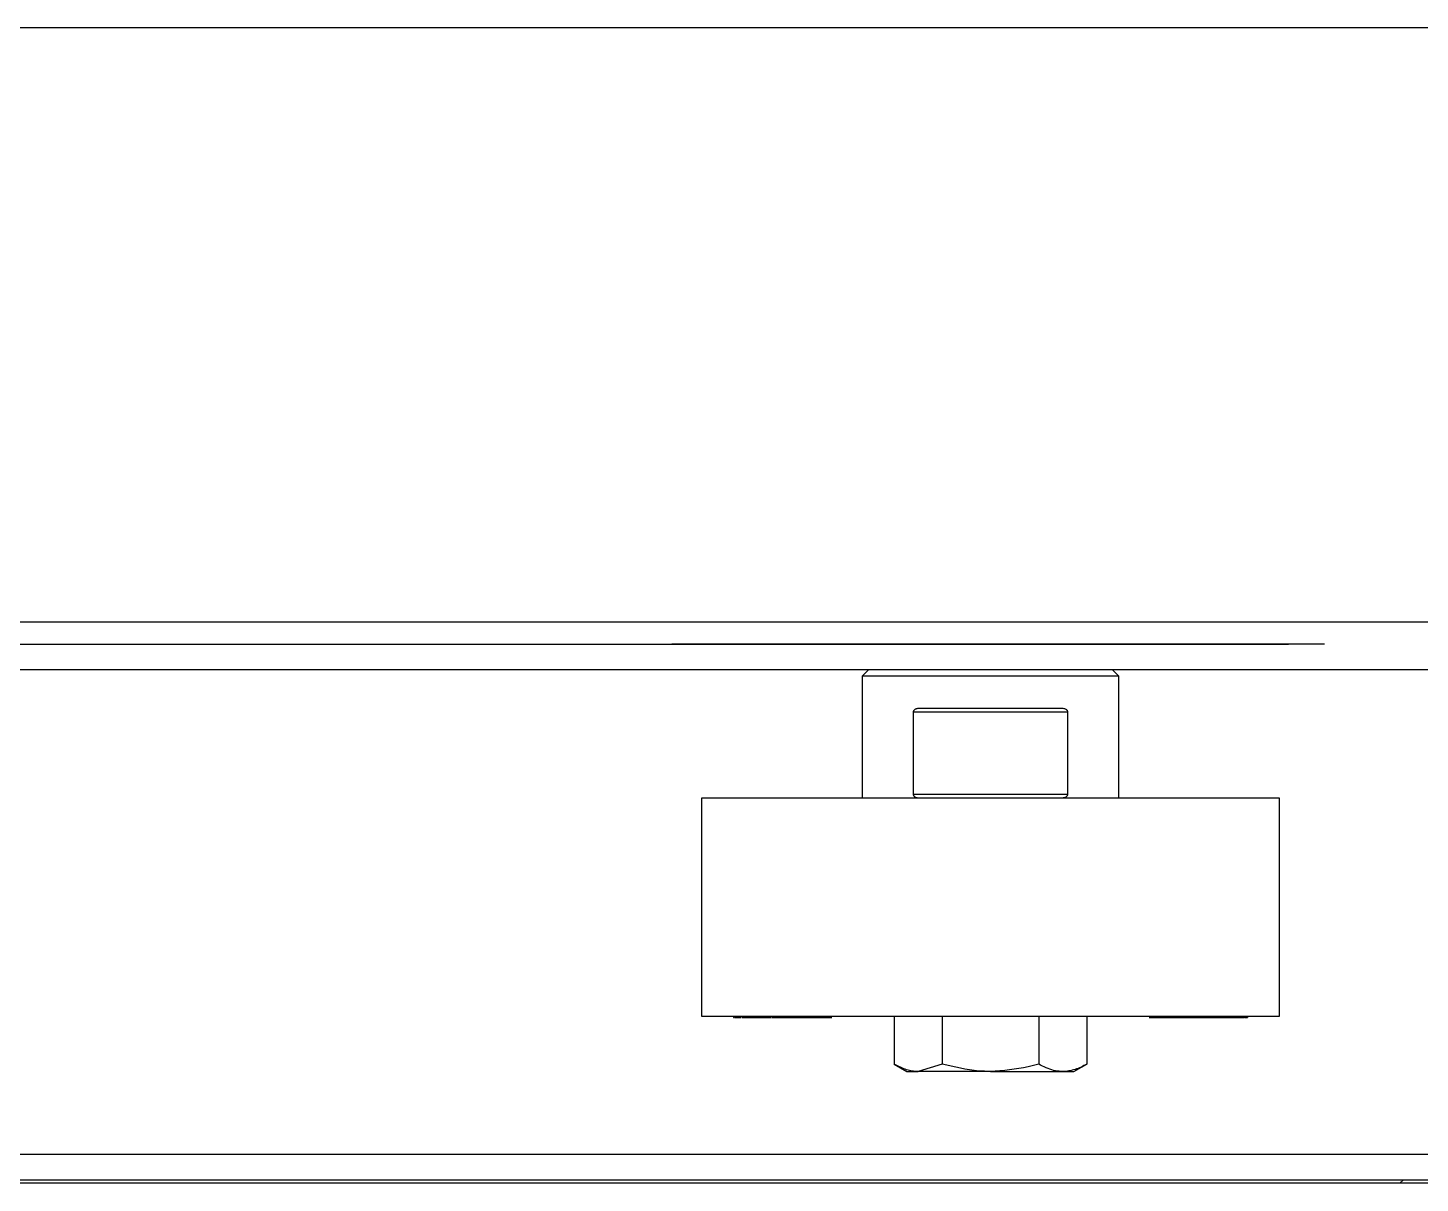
# Model space of a CAD drawing. Header units: millimetres. Extents: x 15 to 415, y 5 to 292.
# Drawn here: x 285.66 to 291.08, y 123.09 to 127.59 of the extents above; entities that cross this region are included whole.
import ezdxf

# ---------------------------------------------------------------- set-up
doc = ezdxf.new("R2010")
doc.units = ezdxf.units.MM
doc.linetypes.add('CENTERX2', pattern=[20.32, 12.7, -2.54, 2.54, -2.54])

msp = doc.modelspace()

# ---------------------------------------------------------------- linework, layer by layer
at = {"color": 7, "linetype": 'Continuous', "lineweight": 25}
for p, q in [((314.90737, 127.58944), (268.90737, 127.58944)), ((314.90737, 125.08944), (268.90737, 125.08944)), ((288.93237, 125.08944), (288.90737, 125.06444)), ((289.90737, 125.06444), (289.88237, 125.08944)), ((288.90737, 125.06444), (288.90737, 124.58944)), ((289.40737, 125.06444), (288.90737, 125.06444)), ((289.90737, 125.06444), (289.40737, 125.06444)), ((289.90737, 124.58944), (289.90737, 125.06444)), ((289.10737, 124.60444), (289.10737, 124.92444)), ((289.70737, 124.92444), (289.10737, 124.92444)), ((289.12848, 124.93944), (289.68625, 124.93944)), ((289.70737, 124.92444), (289.70737, 124.60444)), ((289.10737, 124.60444), (289.70737, 124.60444)), ((288.28237, 124.58944), (288.28237, 123.73944)), ((289.6002, 124.58944), (288.28237, 124.58944)), ((290.53237, 124.58944), (289.6002, 124.58944)), ((290.53237, 123.73944), (290.53237, 124.58944)), ((288.28237, 123.73944), (289.6002, 123.73944)), ((288.40758, 123.73944), (288.40758, 123.73444)), ((288.40801, 123.73444), (288.40801, 123.73944)), ((288.40801, 123.73444), (288.40872, 123.73444)), ((288.40918, 123.73944), (288.40918, 123.73444)), ((288.4107, 123.73444), (288.4107, 123.73944)), ((288.41693, 123.73444), (288.43462, 123.73444)), ((288.44106, 123.73444), (288.442, 123.73444)), ((288.442, 123.73444), (288.442, 123.73944)), ((288.442, 123.73444), (288.45236, 123.73444)), ((288.45236, 123.73444), (288.45236, 123.73944)), ((288.45236, 123.73444), (288.47266, 123.73444)), ((288.47266, 123.73444), (288.47266, 123.73944)), ((288.47266, 123.73444), (288.48851, 123.73444)), ((288.48857, 123.73444), (288.48857, 123.73944)), ((288.48857, 123.73444), (288.48974, 123.73444)), ((288.48974, 123.73944), (288.48974, 123.73444)), ((288.48974, 123.73444), (288.49985, 123.73444)), ((288.49985, 123.73444), (288.49985, 123.73944)), ((288.51868, 123.73444), (288.51868, 123.73944)), ((288.51868, 123.73444), (288.52386, 123.73444)), ((288.52386, 123.73444), (288.52386, 123.73944)), ((288.52386, 123.73444), (288.53686, 123.73444)), ((288.53891, 123.73444), (288.53891, 123.73944)), ((288.53891, 123.73444), (288.54579, 123.73444)), ((288.54579, 123.73444), (288.54579, 123.73944)), ((288.54579, 123.73444), (288.54771, 123.73444)), ((288.55975, 123.73444), (288.55975, 123.73944)), ((288.55975, 123.73444), (288.56661, 123.73444)), ((288.56661, 123.73444), (288.56661, 123.73944)), ((288.58043, 123.73444), (288.58043, 123.73944)), ((288.58043, 123.73444), (288.58302, 123.73444)), ((288.58343, 123.73444), (288.58343, 123.73944)), ((288.58343, 123.73444), (288.60729, 123.73444)), ((288.60729, 123.73444), (288.60729, 123.73944)), ((288.60936, 123.73944), (288.60936, 123.73444)), ((288.62928, 123.73444), (288.62928, 123.73944)), ((288.63209, 123.73444), (288.63209, 123.73944)), ((288.63209, 123.73444), (288.63473, 123.73444)), ((288.64054, 123.73444), (288.64054, 123.73944)), ((288.64054, 123.73444), (288.65669, 123.73444)), ((288.65669, 123.73444), (288.65669, 123.73944)), ((288.67848, 123.73444), (288.67848, 123.73944)), ((288.68132, 123.73444), (288.68132, 123.73944)), ((288.68132, 123.73444), (288.68276, 123.73444)), ((288.68276, 123.73444), (288.68276, 123.73944)), ((288.68276, 123.73444), (288.69587, 123.73444)), ((288.69587, 123.73444), (288.69587, 123.73944)), ((288.69587, 123.73444), (288.71271, 123.73444)), ((288.71271, 123.73444), (288.71271, 123.73944)), ((288.71271, 123.73444), (288.72573, 123.73444)), ((288.72573, 123.73444), (288.72573, 123.73944)), ((288.72573, 123.73444), (288.78292, 123.73444)), ((288.78292, 123.73444), (288.78292, 123.73944)), ((288.78533, 123.73444), (288.78533, 123.73944)), ((289.03209, 123.73944), (289.03209, 123.55347)), ((289.21973, 123.73944), (289.21973, 123.55347)), ((289.595, 123.73944), (289.595, 123.55347)), ((289.6002, 123.73944), (290.53237, 123.73944)), ((289.78264, 123.73944), (289.78264, 123.55347)), ((290.02761, 123.73444), (290.02761, 123.73944)), ((290.03, 123.73444), (290.03, 123.73944)), ((290.03, 123.73444), (290.06065, 123.73444)), ((290.06065, 123.73944), (290.06065, 123.73444)), ((290.06065, 123.73444), (290.07382, 123.73444)), ((290.07382, 123.73444), (290.07382, 123.73944)), ((290.08413, 123.73444), (290.08413, 123.73944)), ((290.08992, 123.73444), (290.08992, 123.73944)), ((290.08992, 123.73444), (290.10156, 123.73444)), ((290.10156, 123.73444), (290.10156, 123.73944)), ((290.10156, 123.73444), (290.11635, 123.73444)), ((290.11635, 123.73444), (290.11635, 123.73944)), ((290.11635, 123.73444), (290.128, 123.73444)), ((290.128, 123.73944), (290.128, 123.73444)), ((290.128, 123.73444), (290.14168, 123.73444)), ((290.14587, 123.73444), (290.14587, 123.73944)), ((290.14587, 123.73444), (290.16031, 123.73444)), ((290.16031, 123.73444), (290.16031, 123.73944)), ((290.17571, 123.73444), (290.17571, 123.73944)), ((290.17571, 123.73444), (290.18465, 123.73444)), ((290.18465, 123.73444), (290.18465, 123.73944)), ((290.18465, 123.73444), (290.19327, 123.73444)), ((290.19327, 123.73444), (290.19327, 123.73944)), ((290.19327, 123.73444), (290.20222, 123.73444)), ((290.20222, 123.73444), (290.20222, 123.73944)), ((290.20222, 123.73444), (290.21086, 123.73444)), ((290.21086, 123.73444), (290.21086, 123.73944)), ((290.21086, 123.73444), (290.21978, 123.73444)), ((290.21978, 123.73444), (290.21978, 123.73944)), ((290.21978, 123.73444), (290.22927, 123.73444)), ((290.22927, 123.73444), (290.22927, 123.73944)), ((290.22927, 123.73444), (290.23689, 123.73444)), ((290.23689, 123.73444), (290.23689, 123.73944)), ((290.23689, 123.73444), (290.24032, 123.73444)), ((290.24032, 123.73444), (290.24032, 123.73944)), ((290.24032, 123.73444), (290.24628, 123.73444)), ((290.25788, 123.73444), (290.26282, 123.73444)), ((290.26174, 123.73444), (290.26174, 123.73944)), ((290.28058, 123.73444), (290.28658, 123.73444)), ((290.28898, 123.73944), (290.28898, 123.73444)), ((290.28908, 123.73444), (290.28908, 123.73944)), ((290.28908, 123.73444), (290.32815, 123.73444)), ((290.32815, 123.73444), (290.32815, 123.73944)), ((290.33893, 123.73944), (290.33893, 123.73444)), ((290.33893, 123.73444), (290.36562, 123.73444)), ((290.36562, 123.73444), (290.36562, 123.73944)), ((290.36687, 123.73444), (290.37695, 123.73444)), ((290.37695, 123.73444), (290.37695, 123.73944)), ((290.37695, 123.73444), (290.38741, 123.73444)), ((290.38741, 123.73444), (290.38741, 123.73944)), ((290.39057, 123.73444), (290.39502, 123.73444)), ((290.39502, 123.73944), (290.39502, 123.73444)), ((290.3978, 123.73444), (290.3978, 123.73944)), ((290.39803, 123.73444), (290.4, 123.73444)), ((290.4, 123.73944), (290.4, 123.73444)), ((290.4021, 123.73444), (290.4021, 123.73944)), ((290.40302, 123.73444), (290.40716, 123.73444)), ((290.40716, 123.73944), (290.40716, 123.73444)), ((289.03209, 123.55347), (289.08237, 123.52444)), ((289.08237, 123.52444), (289.12591, 123.52444)), ((289.21973, 123.55347), (289.12591, 123.52444)), ((289.40737, 123.52444), (289.12591, 123.52444)), ((289.40737, 123.52444), (289.68882, 123.52444)), ((289.68882, 123.52444), (289.73237, 123.52444)), ((289.73237, 123.52444), (289.78264, 123.55347)), ((282.06781, 123.20294), (291.74692, 123.20294)), ((314.90737, 123.08944), (268.90737, 123.08944)), ((282.39567, 123.10294), (291.41906, 123.10294)), ((291.00045, 123.08944), (291.01556, 123.10294))]:
    msp.add_line(p, q, dxfattribs=at)
at = {"color": 8, "linetype": 'Continuous', "lineweight": 25}
msp.add_line((268.90737, 125.27627), (314.90737, 125.27627), dxfattribs=at)
at = {"color": 7, "linetype": 'CENTERX2'}
for p, q in [((366.90737, 125.18844), (216.90737, 125.18844)), ((216.90737, 125.18844), (366.90737, 125.18844))]:
    msp.add_line(p, q, dxfattribs=at)
at = {"color": 7, "linetype": 'Continuous', "lineweight": 25}
for points, knots in [([(289.10737, 124.92444), (289.10749, 124.92566), (289.10772, 124.92809), (289.10966, 124.93174), (289.11251, 124.93466), (289.11605, 124.93684), (289.11979, 124.93831), (289.12396, 124.93927), (289.12697, 124.93938), (289.12848, 124.93944)], [0, 0, 0, 0, 0.1111644, 0.2215578, 0.3911796, 0.5273291, 0.6670699, 0.832159, 1, 1, 1, 1]), ([(289.68625, 124.93944), (289.68832, 124.93933), (289.69254, 124.93911), (289.69812, 124.93725), (289.70209, 124.93473), (289.70451, 124.93227), (289.70611, 124.92991), (289.70718, 124.92721), (289.70731, 124.92526), (289.70737, 124.92444)], [0, 0, 0, 0, 0.22945028, 0.46668496, 0.64308859, 0.73102505, 0.82178257, 0.92494901, 1, 1, 1, 1]), ([(289.12848, 124.58944), (289.12641, 124.58956), (289.1222, 124.58978), (289.11662, 124.59164), (289.11264, 124.59416), (289.11022, 124.59662), (289.10862, 124.59898), (289.10755, 124.60168), (289.10742, 124.60362), (289.10737, 124.60444)], [0, 0, 0, 0, 0.2294503, 0.466685, 0.6430886, 0.7310251, 0.8217826, 0.924949, 1, 1, 1, 1]), ([(289.70737, 124.60444), (289.70725, 124.60323), (289.70701, 124.6008), (289.70508, 124.59714), (289.70222, 124.59423), (289.69868, 124.59205), (289.69494, 124.59058), (289.69077, 124.58962), (289.68776, 124.5895), (289.68625, 124.58944)], [0, 0, 0, 0, 0.11116437, 0.22155782, 0.39117964, 0.52732907, 0.66706995, 0.83215896, 1, 1, 1, 1]), ([(288.40758, 123.73444), (288.40762, 123.73444), (288.4077, 123.73444), (288.40782, 123.73444), (288.40794, 123.73444), (288.40801, 123.73444)], [0, 0, 0, 0, 0.2504993, 0.5009327, 1, 1, 1, 1]), ([(288.4107, 123.73444), (288.41403, 123.73444), (288.42068, 123.73444), (288.42943, 123.73444), (288.43486, 123.73444), (288.43697, 123.73444)], [0, 0, 0, 0, 0.3799906, 0.759627, 1, 1, 1, 1]), ([(288.41264, 123.73444), (288.41346, 123.73444), (288.41512, 123.73444), (288.41691, 123.73444), (288.41787, 123.73444), (288.418, 123.73444)], [0, 0, 0, 0, 0.46382656, 0.92764991, 1, 1, 1, 1]), ([(288.44037, 123.73444), (288.44034, 123.73444), (288.44028, 123.73444), (288.44052, 123.73444), (288.44077, 123.73444), (288.44111, 123.73444), (288.44153, 123.73444), (288.44184, 123.73444), (288.442, 123.73444)], [0, 0, 0, 0, 0.2732748, 0.4210932, 0.5652183, 0.7096569, 0.8547775, 1, 1, 1, 1]), ([(288.48881, 123.73444), (288.48872, 123.73444), (288.48855, 123.73444), (288.48847, 123.73444), (288.48851, 123.73444), (288.48872, 123.73444), (288.48908, 123.73444), (288.48949, 123.73444), (288.48974, 123.73444)], [0, 0, 0, 0, 0.1521973, 0.3053807, 0.4599764, 0.6188682, 0.778979, 1, 1, 1, 1]), ([(288.49985, 123.73444), (288.50085, 123.73444), (288.50278, 123.73444), (288.50797, 123.73444), (288.51191, 123.73444), (288.51398, 123.73444), (288.51416, 123.73444)], [0, 0, 0, 0, 0.3444248, 0.6699565, 0.9720214, 1, 1, 1, 1]), ([(288.51635, 123.73444), (288.51634, 123.73444), (288.51625, 123.73444), (288.51629, 123.73444), (288.51647, 123.73444), (288.51677, 123.73444), (288.51726, 123.73444), (288.51791, 123.73444), (288.51843, 123.73444), (288.51868, 123.73444)], [0, 0, 0, 0, 0.0165306, 0.2168215, 0.3182892, 0.4861605, 0.6552294, 0.8272933, 1, 1, 1, 1]), ([(288.53675, 123.73444), (288.5368, 123.73444), (288.5369, 123.73444), (288.53827, 123.73444), (288.53891, 123.73444)], [0, 0, 0, 0, 0.52656025, 1, 1, 1, 1]), ([(288.54579, 123.73444), (288.54665, 123.73444), (288.54839, 123.73444), (288.55166, 123.73444), (288.55435, 123.73444), (288.55546, 123.73444)], [0, 0, 0, 0, 0.3686168, 0.7397263, 1, 1, 1, 1]), ([(288.55692, 123.73444), (288.55692, 123.73444), (288.5569, 123.73444), (288.55835, 123.73444), (288.55957, 123.73444), (288.55975, 123.73444)], [0, 0, 0, 0, 0.1587678, 0.8760702, 1, 1, 1, 1]), ([(288.56661, 123.73444), (288.56805, 123.73444), (288.5705, 123.73444), (288.57579, 123.73444), (288.57899, 123.73444), (288.58043, 123.73444)], [0, 0, 0, 0, 0.4395919, 0.7480478, 1, 1, 1, 1]), ([(288.60729, 123.73444), (288.60745, 123.73444), (288.60776, 123.73444), (288.60842, 123.73444), (288.60898, 123.73444), (288.60936, 123.73444)], [0, 0, 0, 0, 0.2503486, 0.5007655, 1, 1, 1, 1]), ([(288.60936, 123.73444), (288.61103, 123.73444), (288.61384, 123.73444), (288.61913, 123.73444), (288.6243, 123.73444), (288.62754, 123.73444), (288.62928, 123.73444)], [0, 0, 0, 0, 0.3185725, 0.5340537, 0.7502024, 1, 1, 1, 1]), ([(288.62928, 123.73444), (288.62953, 123.73444), (288.63003, 123.73444), (288.63094, 123.73444), (288.63163, 123.73444), (288.63209, 123.73444)], [0, 0, 0, 0, 0.2508246, 0.5019651, 1, 1, 1, 1]), ([(288.636, 123.73444), (288.63606, 123.73444), (288.6362, 123.73444), (288.6382, 123.73444), (288.63995, 123.73444), (288.64054, 123.73444)], [0, 0, 0, 0, 0.2917, 0.7625484, 1, 1, 1, 1]), ([(288.65669, 123.73444), (288.65831, 123.73444), (288.66101, 123.73444), (288.6662, 123.73444), (288.67138, 123.73444), (288.67552, 123.73444), (288.67784, 123.73444), (288.67848, 123.73444)], [0, 0, 0, 0, 0.2915622, 0.484496, 0.6781187, 0.91156, 1, 1, 1, 1]), ([(288.67848, 123.73444), (288.67872, 123.73444), (288.67921, 123.73444), (288.68017, 123.73444), (288.68086, 123.73444), (288.68132, 123.73444)], [0, 0, 0, 0, 0.2501891, 0.5004098, 1, 1, 1, 1]), ([(288.78292, 123.73444), (288.78313, 123.73444), (288.78357, 123.73444), (288.7844, 123.73444), (288.78496, 123.73444), (288.78533, 123.73444)], [0, 0, 0, 0, 0.2503693, 0.5007819, 1, 1, 1, 1]), ([(288.78533, 123.73444), (288.78714, 123.73444), (288.78952, 123.73444), (288.78962, 123.73444), (288.78964, 123.73444)], [0, 0, 0, 0, 0.75607246, 1, 1, 1, 1]), ([(290.02509, 123.73444), (290.02501, 123.73444), (290.02473, 123.73444), (290.02586, 123.73444), (290.02714, 123.73444), (290.02761, 123.73444)], [0, 0, 0, 0, 0.2131414, 0.7166135, 1, 1, 1, 1]), ([(290.02761, 123.73444), (290.02779, 123.73444), (290.02814, 123.73444), (290.02891, 123.73444), (290.02956, 123.73444), (290.03, 123.73444)], [0, 0, 0, 0, 0.250459, 0.5010127, 1, 1, 1, 1]), ([(290.0748, 123.73444), (290.075, 123.73444), (290.07667, 123.73444), (290.08, 123.73444), (290.08288, 123.73444), (290.08413, 123.73444)], [0, 0, 0, 0, 0.0706762, 0.5953973, 1, 1, 1, 1]), ([(290.08413, 123.73444), (290.08554, 123.73444), (290.08737, 123.73444), (290.08889, 123.73444), (290.08923, 123.73444)], [0, 0, 0, 0, 0.7762783, 1, 1, 1, 1]), ([(290.14289, 123.73444), (290.14293, 123.73444), (290.143, 123.73444), (290.14487, 123.73444), (290.14587, 123.73444)], [0, 0, 0, 0, 0.4666999, 1, 1, 1, 1]), ([(290.16031, 123.73444), (290.16244, 123.73444), (290.16558, 123.73444), (290.17176, 123.73444), (290.17686, 123.73444), (290.18006, 123.73444), (290.18175, 123.73444)], [0, 0, 0, 0, 0.4046167, 0.5953422, 0.786525, 1, 1, 1, 1]), ([(290.24792, 123.73444), (290.24817, 123.73444), (290.24885, 123.73444), (290.25237, 123.73444), (290.25715, 123.73444), (290.26059, 123.73444), (290.26174, 123.73444)], [0, 0, 0, 0, 0.18044363, 0.4996936, 0.83322072, 1, 1, 1, 1]), ([(290.26174, 123.73444), (290.26246, 123.73444), (290.26389, 123.73444), (290.26612, 123.73444), (290.26842, 123.73444), (290.27059, 123.73444), (290.27259, 123.73444), (290.27442, 123.73444), (290.27622, 123.73444), (290.27796, 123.73444), (290.27962, 123.73444), (290.2812, 123.73444), (290.28271, 123.73444), (290.28408, 123.73444), (290.28533, 123.73444), (290.28643, 123.73444), (290.28739, 123.73444), (290.28826, 123.73444), (290.28873, 123.73444), (290.28898, 123.73444)], [0, 0, 0, 0, 0.0662888, 0.1329918, 0.2015624, 0.2711074, 0.3258475, 0.3810195, 0.4375286, 0.4944298, 0.5491548, 0.6042262, 0.6605867, 0.717436, 0.7709378, 0.8249145, 0.880367, 0.9362769, 1, 1, 1, 1]), ([(290.27098, 123.73444), (290.27096, 123.73444), (290.27089, 123.73444), (290.27096, 123.73444), (290.27108, 123.73444), (290.27136, 123.73444), (290.2717, 123.73444), (290.27202, 123.73444), (290.27213, 123.73444)], [0, 0, 0, 0, 0.0979509, 0.2787516, 0.4603104, 0.594782, 0.8646533, 1, 1, 1, 1]), ([(290.32815, 123.73444), (290.32845, 123.73444), (290.32904, 123.73444), (290.32996, 123.73444), (290.33091, 123.73444), (290.33181, 123.73444), (290.33265, 123.73444), (290.33343, 123.73444), (290.3342, 123.73444), (290.33492, 123.73444), (290.33559, 123.73444), (290.33621, 123.73444), (290.33679, 123.73444), (290.33731, 123.73444), (290.33776, 123.73444), (290.33815, 123.73444), (290.33848, 123.73444), (290.33873, 123.73444), (290.33887, 123.73444), (290.33893, 123.73444)], [0, 0, 0, 0, 0.0690748, 0.138365, 0.2094942, 0.2818356, 0.3413406, 0.4013698, 0.4628984, 0.5249052, 0.5807287, 0.6369515, 0.6945555, 0.7526961, 0.8045616, 0.8568877, 0.9105852, 0.9646192, 1, 1, 1, 1]), ([(290.38881, 123.73444), (290.38922, 123.73444), (290.39122, 123.73444), (290.39321, 123.73444), (290.39479, 123.73444)], [0, 0, 0, 0, 0.208786, 1, 1, 1, 1]), ([(290.3978, 123.73444), (290.39757, 123.73444), (290.3971, 123.73444), (290.3964, 123.73444), (290.39571, 123.73444), (290.39525, 123.73444), (290.39502, 123.73444)], [0, 0, 0, 0, 0.2506984, 0.5012854, 0.7506427, 1, 1, 1, 1]), ([(290.4, 123.73444), (290.40018, 123.73444), (290.40053, 123.73444), (290.40121, 123.73444), (290.40174, 123.73444), (290.4021, 123.73444)], [0, 0, 0, 0, 0.2506304, 0.5012147, 1, 1, 1, 1]), ([(289.12591, 123.52444), (289.12368, 123.52448), (289.11782, 123.52456), (289.1083, 123.52541), (289.09738, 123.52718), (289.08277, 123.53064), (289.0682, 123.53565), (289.05372, 123.54203), (289.04286, 123.54741), (289.03568, 123.55145), (289.03209, 123.55347)], [0, 0, 0, 0, 0.0700361, 0.184843, 0.2998166, 0.4152629, 0.6478668, 0.7650247, 0.8824731, 1, 1, 1, 1]), ([(289.40737, 123.52444), (289.39201, 123.52479), (289.32851, 123.52624), (289.26664, 123.54173), (289.21973, 123.55347)], [0, 0, 0, 0, 0.2418514, 1, 1, 1, 1]), ([(289.595, 123.55347), (289.58133, 123.54965), (289.52022, 123.53255), (289.45669, 123.52799), (289.40737, 123.52444)], [0, 0, 0, 0, 0.2237133, 1, 1, 1, 1]), ([(289.68882, 123.52444), (289.6866, 123.52448), (289.67465, 123.52465), (289.65299, 123.52809), (289.62384, 123.53792), (289.60472, 123.54823), (289.595, 123.55347)], [0, 0, 0, 0, 0.0700514, 0.3766066, 0.6830734, 1, 1, 1, 1]), ([(289.78264, 123.55347), (289.77887, 123.55135), (289.76752, 123.54498), (289.74829, 123.5361), (289.72479, 123.52839), (289.70488, 123.52486), (289.69285, 123.52455), (289.68882, 123.52444)], [0, 0, 0, 0, 0.1235975, 0.3712478, 0.6210135, 0.8733014, 1, 1, 1, 1])]:
    msp.add_open_spline(points, degree=3, knots=knots, dxfattribs=at)

doc.saveas('drawing.dxf')
